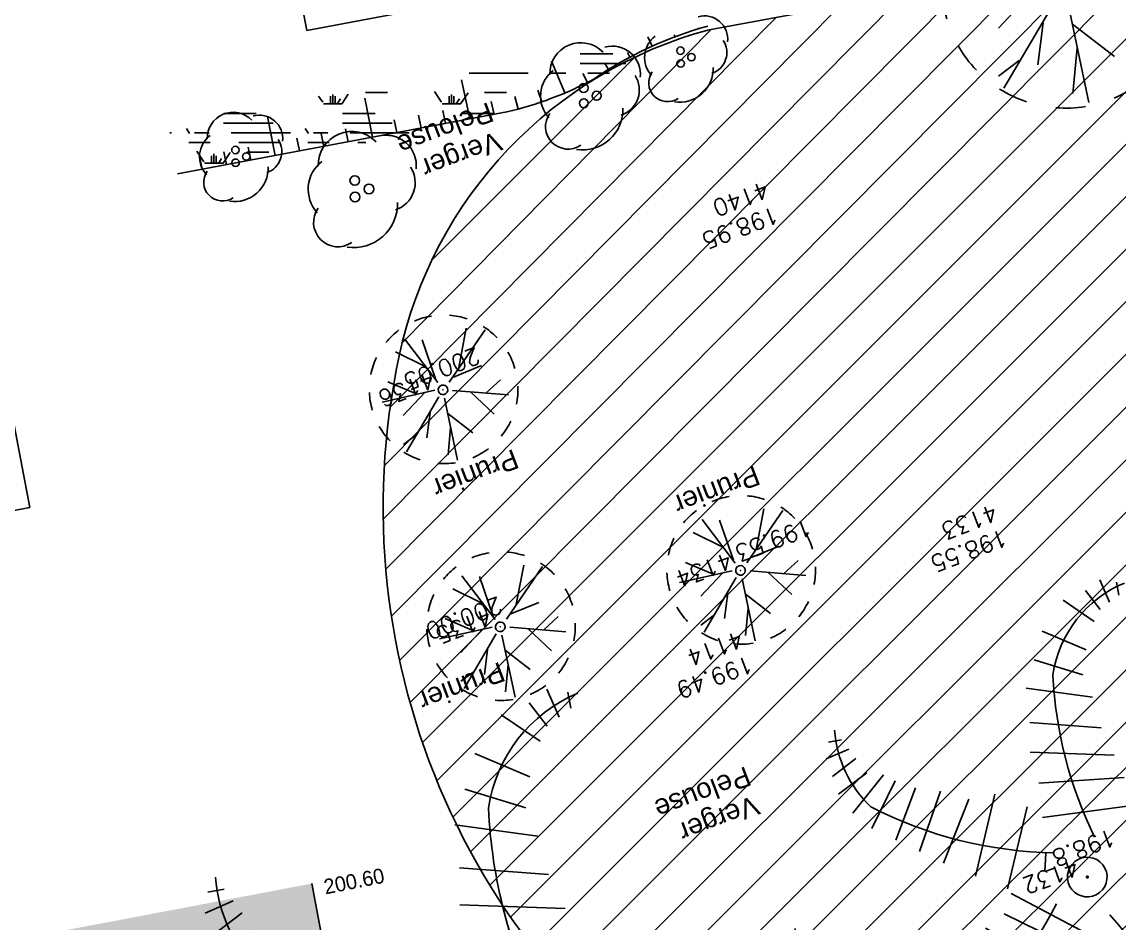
# Model space of a CAD drawing. Header units: centimetres. Extents: x 212517 to 243222, y -357108 to -330212.
# Drawn here: x 229469 to 231684, y -352685 to -350866 of the extents above; entities that cross this region are included whole.
import ezdxf
from ezdxf.enums import TextEntityAlignment as Align
from ezdxf.lldxf.tags import DXFTag

# ---------------------------------------------------------------- set-up
doc = ezdxf.new("R2010")
doc.units = ezdxf.units.CM
doc.layers.get('0').update_dxf_attribs({"color": 252})
for name, color, linetype in [('3-BAT C-Toiture', 252, 'Continuous'), ('Fond topo - ESPACE_BOISE', 252, 'Continuous'), ('Fond topo - VEG', 252, 'Continuous'), ('Fond topo - VEG_TXT', 252, 'Continuous'), ('Fond topo - VEG_TXT_ESSENCE', 252, 'Continuous'), ('Fond topo - Z_500', 252, 'Continuous'), ('prlm-VRD', 2, 'Continuous'), ('SA - arbuste', 252, 'Continuous'), ('SA - bât C', 252, 'Continuous'), ('SA - couvre sol', 252, 'Continuous'), ('SA - EBC', 252, 'Continuous'), ('SA - Talus', 252, 'Continuous')]:
    doc.layers.add(name, color=color, linetype=linetype)
for name, color, linetype, plot in [('Fond topo - N', 252, 'Continuous', False), ('Fond topo - NCACHE', 252, 'Continuous', False), ('Fond topo - ZCACHE', 252, 'Continuous', False)]:
    doc.layers.add(name, color=color, linetype=linetype, plot=plot)
doc.layers.add('Fond topo - P', color=252, linetype='Continuous', lineweight=50)
doc.styles.add('2000_ARIAL', font='arial.ttf', dxfattribs={"height": 0.400000006})
doc.styles.add('Arial', font='arial.ttf')
doc.styles.add('SIMPLEX', font='simplex_.ttf', dxfattribs={"height": 1.25})
tags = doc.linetypes.add('CACHE2', pattern=[4.762499928474426, 3.174999952316284, -1.587499976158142]).pattern_tags.tags
tags[6:7] = [DXFTag(74, 4), DXFTag(75, 0), DXFTag(340, '0'), DXFTag(46, 0.0), DXFTag(50, 0.0), DXFTag(44, 0.0), DXFTag(45, 0.0)]
tags[4:5] = [DXFTag(74, 4), DXFTag(75, 0), DXFTag(340, '0'), DXFTag(46, 0.0), DXFTag(50, 0.0), DXFTag(44, 0.0), DXFTag(45, 0.0)]
tags = doc.linetypes.add('L1', pattern=[1.0000000298023224, 0.6000000238418579, -0.4000000059604645]).pattern_tags.tags
tags[6:7] = [DXFTag(74, 4), DXFTag(75, 0), DXFTag(340, '0'), DXFTag(46, 0.0), DXFTag(50, 0.0), DXFTag(44, 0.0), DXFTag(45, 0.0)]
tags[4:5] = [DXFTag(74, 4), DXFTag(75, 0), DXFTag(340, '0'), DXFTag(46, 0.0), DXFTag(50, 0.0), DXFTag(44, 0.0), DXFTag(45, 0.0)]
pattern_1 = [(349.2763985886067, (-277130161.1279894, -473864756.7787022), (22.32856350872324, 117.9043497231417), [37.5000005625, -202.5000030375]), (79.27639858860677, (-277130147.3110734, -473864759.3953308), (-235.8086994462835, 44.65712701744649), [15.000000225, -105.000001575]), (79.27639858860677, (-277130138.0997961, -473864761.1397498), (-235.8086994462835, 44.65712701744649), [15.000000225, -105.000001575]), (79.27639858860677, (-277130142.7054347, -473864760.2675403), (-235.8086994462835, 44.65712701744649), [18.75000028125, -101.25000151875]), (112.9664661186067, (-277130151.916716, -473864758.5231205), (-191.1515722884832, 280.4658259369293), [12.00000018, -420.7461593111922]), (45.58633105860677, (-277130133.4941673, -473864762.0119574), (22.32856353476547, 117.9043498154048), [12.00000018, -420.7461593111923]), (45.58633105860677, (-277130124.2828801, -473864763.7563783), (22.32856353476547, 117.9043498154048), [26.00000039, -406.6661590999923]), (112.9664661186067, (-277130161.1279894, -473864756.7787022), (-191.1515722884832, 280.4658259369293), [26.00000039, -406.6661590999922]), (349.2763985886067, (-277130073.3609553, -473864750.4999832), (22.32856350872324, 117.9043497231417), [44.42455106636825, -195.5754525336318]), (349.2763985886067, (-277130085.1249766, -473864728.4255323), (22.32856350872324, 117.9043497231417), [82.81008944215131, -56.09585564143782, 43.07431864611476, -58.01973967029608]), (349.2763985886067, (-277130096.7337571, -473864706.3804808), (22.32856350872324, 117.9043497231417), [119.4799495921992, -46.28746189431191, 29.47870124218051, -44.75389087130835]), (349.2763985886067, (-277130108.4191755, -473864684.3209158), (22.32856350872324, 117.9043497231417), [100.4611429069171, -139.5388606930829]), (349.2763985886067, (-277130104.5097786, -473864665.2146754), (22.32856350872324, 117.9043497231417), [65.56973938354608, -174.4302642164539])]

# ---------------------------------------------------------------- blocks, each defined once
blk = doc.blocks.new('Groupe-72-1')
at = {"linetype": 'Continuous', "flags": 128}
blk.add_lwpolyline([(15764.77396290667, -47290.74407677157), (15803.80395321932, -47496.83922278757), (15469.74146554061, -47560.10347674971), (15430.71147522796, -47354.0083307337)], close=True, dxfattribs=at)
blk = doc.blocks.new('MENSURA_TALSYM_7')
at = {"layer": 'SA - Talus'}
for p, q in [((1841198.378746938, 5171544.36593086), (1841198.372724043, 5171544.385967402)), ((1841197.442863146, 5171544.015693431), (1841197.358586635, 5171544.202307557)), ((1841197.905015815, 5171544.206281768), (1841197.891163058, 5171544.243298298)), ((1841196.994307066, 5171543.794998054), (1841196.944529085, 5171543.888258274)), ((1841195.682918208, 5171543.071897997), (1841195.410682279, 5171543.711316405)), ((1841196.561306368, 5171543.545159302), (1841196.479519706, 5171543.676666943)), ((1841196.135733057, 5171543.283692043), (1841196.044982421, 5171543.461252526)), ((1841193.758760255, 5171542.546982315), (1841193.596146281, 5171543.335577988)), ((1841191.793295064, 5171542.176919368), (1841191.64143278, 5171542.965828054)), ((1841194.738471573, 5171542.745724065), (1841194.670209351, 5171542.999709536)), ((1841195.216403254, 5171542.892282288), (1841195.13467763, 5171543.128921346)), ((1841193.267393957, 5171542.454466579), (1841193.214619808, 5171542.714729249)), ((1841194.250126552, 5171542.639498052), (1841194.195574481, 5171542.899708338)), ((1841189.827829874, 5171541.806856423), (1841189.679490882, 5171542.594709215)), ((1841192.284661362, 5171542.269435106), (1841192.233661223, 5171542.529749419)), ((1841192.776027659, 5171542.361950843), (1841192.724140995, 5171542.622239425)), ((1841190.810562469, 5171541.991887895), (1841190.761558913, 5171542.252153845)), ((1841191.301928766, 5171542.084403632), (1841191.252698875, 5171542.344768876)), ((1841190.319196171, 5171541.899372159), (1841190.270218459, 5171542.159500844)), ((1841188.845097278, 5171541.621824948), (1841188.796197099, 5171541.881541843)), ((1841189.336463576, 5171541.714340686), (1841189.287537553, 5171541.974194843)), ((1841188.353730981, 5171541.529309212), (1841188.304856647, 5171541.788888843))]:
    blk.add_line(p, q, dxfattribs=at)
blk = doc.blocks.new('PTOPO')
at = {"layer": 'Fond topo - NCACHE', "style": 'SIMPLEX'}
blk.add_attdef('MAT', text='', height=0.34, dxfattribs=at).set_placement((0.09999999986030161, -0.09999999962747097), align=Align.TOP_LEFT)
at = {"layer": 'Fond topo - ZCACHE', "style": 'SIMPLEX'}
blk.add_attdef('ALT', (0.09999999986030161, 0.09999999962747097), '', height=0.34, dxfattribs=at)
blk = doc.blocks.new('VEG14')
at = {"ltscale": 2, "flags": 128}
for points in [[(0.5, 0, -1), (-0.5, 0, -1)], [(0.016, 0, -1), (-0.016, 0, -1)]]:
    blk.add_lwpolyline(points, format="xyb", close=True, dxfattribs=at)
blk = doc.blocks.new('VEG12')
at = {"ltscale": 2}
for p, q in [((0.01815258799999997, 0.057406781), (0.100441039, 0.47293725)), ((0.05749608, 0.253444298), (0.145517598, 0.414706841)), ((0.037902722, 0.15845596), (-0.06593155700000003, 0.344147082)), ((-0.158788295, 0.086017079), (-0.245985314, 0.284587218)), ((0.04981112299999996, 0.033821695), (0.391570728, 0.285894318)), ((0.143890955, 0.107467204), (0.230033352, 0.253971609)), ((0.2917471699999999, 0.208620217), (0.392372872, 0.233301274)), ((-0.05229389700000003, 0.02983962500000001), (-0.383643778, 0.204631851)), ((-0.25001839, 0.135126714), (-0.3755999820000001, 0.091127132)), ((0.122915307, -0.02992704099999999), (0.317230371, 0.05540147100000001)), ((-0.05265807700000003, -0.029192154), (-0.412380265, -0.256628677)), ((0.057557527, -0.01766878999999999), (0.411943876, -0.08413611500000001)), ((-0.09359106700000003, -0.049762263), (-0.2956446150000001, -0.04653133200000001)), ((0.02259491799999996, -0.07955337300000001), (0.001649748999999978, -0.36183712)), ((0.01825986499999999, -0.057372749), (0.107637982, -0.4128258760000001)), ((0.184132294, -0.04763066399999999), (0.323120213, -0.192805613)), ((-0.151821475, -0.09483882200000002), (-0.2999525240000001, -0.315936062)), ((0.05371548199999998, -0.188497704), (0.197263789, -0.356749422))]:
    blk.add_line(p, q, dxfattribs=at)
for start, end in [(90, 103.8461539085843), (62.30769199853572, 76.15384597947835), (117.6923078993823, 131.5384619204946), (34.61538499867542, 48.46153799321151), (145.3846149358338, 159.2307690506909), (6.923076979206323, 20.76923090842763), (173.0769230068974, 186.9230769931026), (339.2307689837768, 353.0769230207937), (200.7692310571047, 214.6153850641662), (311.5384620067885, 325.3846150013246), (228.4615380795054, 242.3076921006177), (283.8461540205217, 297.6923080014643), (256.1538460914157, 270)]:
    blk.add_arc((0, 0), 0.496982058, start, end, dxfattribs=at)
blk = doc.blocks.new('RESINEUX')
at = {"ltscale": 2}
for p, q in [((-0.074169265, 0.428845282), (-0.014171327, 0.418845625)), ((-0.094168577, 0.388846656), (-0.024170983, 0.388846656)), ((-0.104168234, 0.338848375), (-0.014171327, 0.348848031)), ((-0.11416789, 0.298849749), (-0.014171327, 0.318849062)), ((-0.11416789, 0.258851124), (-0.004171670000000001, 0.288850093)), ((-0.104168234, 0.218852498), (0.015827643, 0.258851124)), ((0.285818364, 0.238851811), (0.325816989, 0.15885456)), ((0.325816989, 0.248851468), (0.345816302, 0.168854217)), ((0.365815615, 0.248851468), (0.365815615, 0.188853529)), ((0.395814584, 0.238851811), (0.395814584, 0.188853529)), ((0.425813553, 0.228852155), (0.415813896, 0.188853529)), ((-0.094168577, 0.178853873), (0.015827643, 0.218852499)), ((0.245819739, 0.218852498), (0.29581802, 0.138855248)), ((0.445812866, 0.208852842), (0.435813209, 0.188853529)), ((0.205821113, 0.198853186), (0.265819051, 0.108856279)), ((-0.094168577, 0.128855591), (0.035826955, 0.18885353)), ((0.165822488, 0.178853873), (0.225820426, 0.07885731)), ((-0.08416892100000001, 0.08885696600000001), (0.035826955, 0.148854904)), ((0.115824206, 0.148854904), (0.205821113, 0.038858684)), ((-0.074169264, 0.058857997), (0.05582626800000001, 0.118855935)), ((0.06582592400000001, 0.118855935), (0.155822831, 0.008859715)), ((-0.444156549, 0.058857997), (-0.394158268, 0.108856279)), ((-0.41415758, 0.018859372), (-0.374158955, 0.08885696600000001)), ((-0.374158955, -0.011139597), (-0.33416033, 0.08885696600000001)), ((-0.33416033, -0.03113891), (-0.294161704, 0.08885696600000001)), ((-0.294161704, -0.051138223), (-0.264162735, 0.08885696600000001)), ((-0.254163079, -0.06113787900000001), (-0.234163766, 0.08885696600000001)), ((-0.204164797, -0.071137536), (-0.204164797, 0.08885696600000001)), ((-0.164166172, -0.08113719200000001), (-0.164166172, 0.08885696600000001)), ((-0.124167546, -0.091136848), (-0.11416789, 0.098856622)), ((0.045826612, -0.14113513), (0.125823863, -0.001139941)), ((0.09582489300000001, -0.151134786), (0.175822144, -0.03113891)), ((0.135823519, -0.161134443), (0.225820426, -0.051138223)), ((-0.104168234, -0.06113787900000001), (0.025827299, -0.14113513)), ((0.185821801, -0.171134099), (0.265819051, -0.08113719200000001)), ((-0.11416789, -0.101136505), (-0.004171670000000001, -0.171134099)), ((0.235820082, -0.191133412), (0.315817333, -0.111136161)), ((-0.124167546, -0.151134786), (-0.014171327, -0.211132724)), ((0.275818708, -0.201133068), (0.345816302, -0.151134786)), ((-0.134167203, -0.191133412), (-0.014171327, -0.261131006)), ((0.305817677, -0.231132037), (0.375815271, -0.191133412)), ((-0.134167203, -0.231132037), (-0.034170639, -0.301129632)), ((0.335816646, -0.271130662), (0.395814584, -0.25113135)), ((-0.144166859, -0.271130662), (-0.054169952, -0.341128257)), ((0.385814927, -0.291129975), (0.345816302, -0.291129975)), ((-0.154166515, -0.311129288), (-0.074169264, -0.3911265390000001)), ((0.345816302, -0.311129288), (0.385814927, -0.321128944)), ((0.365815615, -0.341128257), (0.345816302, -0.331128601)), ((-0.174165828, -0.341128257), (-0.124167546, -0.411125851)), ((-0.204164797, -0.36112757), (-0.174165828, -0.431125164)), ((-0.234163766, -0.381126882), (-0.22416411, -0.431125164)), ((-0.264162735, -0.3911265390000001), (-0.264162735, -0.431125164))]:
    blk.add_line(p, q, dxfattribs=at)
for centre, major_axis, ratio, start_param, end_param in [((0.125824658, 0.32584846), (-0.141416496, 0.141416496), 0.9999999999990478, 6.0187679254481, 7.001196311805126), ((0.626553274, 0.375004286), (0.495806787, 0.495806787), 0.9999999999992479, 2.407115294926716, 2.808261770600389), ((0.346817063, 0.020858942), (0.141416496, 0.141416496), 0.9999999999984862, 0.2082352305735228, 0.9403659464662355), ((0.6156107310000001, -0.413017298), (-0.494244527, 0.494244527), 0.9999999999994863, 5.940864207087385, 6.402329262634387), ((-0.271161699, 0.231851691), (-0.148487321, 0.148487321), 0.999999999999426, 1.039500649605982, 1.948537937165391), ((-0.132308309, 0.771717634), (0.5413446150000001, 0.5413446150000001), 0.999999999999071, 3.63264165587472, 4.003214602841574), ((0, 0), (-0.001131371, 0.001131371), 0.99999999997417, 3.926990817000156, 7.06858347058995), ((0, 0), (-0.001131371, 0.001131371), 0.99999999997417, 0.7853981634103633, 3.926990817000156), ((-0.091248273, -0.737988308), (0.495574425, 0.495574425), 0.9999999999996342, 0.1822567691657557, 0.5883250715815413), ((-0.744748968, -0.046828497), (-0.4953887950000001, 0.4953887950000001), 0.9999999999996526, 3.509030027783859, 3.906773112117224), ((0.162823386, -0.300130027), (-0.141416496, 0.141416496), 0.9999999999997603, 3.670881203304562, 4.697745667496582), ((-0.265161906, -0.212133051), (-0.141416496, 0.141416496), 0.9999999999999891, 2.259520706035595, 3.289317319450373)]:
    blk.add_ellipse(centre, major_axis=major_axis, ratio=ratio, start_param=start_param, end_param=end_param, dxfattribs=at)
blk = doc.blocks.new('A$C1F970F0F')
at = {"layer": 'SA - couvre sol'}
h = blk.add_hatch(dxfattribs=at)
h.set_pattern_fill('PELOUSE6', color=256, scale=20.0000003, angle=-10.72360141139323, style=0, pattern_type=2)
h.set_pattern_definition(pattern_1)
edge = h.paths.add_edge_path()
edge.add_line((-1436.436374638143, -152.4417941906166), (-1436.428442326689, -86.1632271734652))
edge.add_line((-1436.42844232669, -86.1632271734652), (-1916.485773051513, -86.24061968725961))
edge.add_arc((-1932.866595032755, 136.795712090556), 223.6370645078426, 180.7878452576029, 274.20052574188594, ccw=False)
edge.add_line((-2156.482517680704, 133.7206889388272), (-2362.355349701576, 66.64445949375352))
edge.add_line((-2362.355349701576, 66.64445949375352), (-2349.271153305335, -1324.947472110108))
edge.add_line((-2349.271153305336, -1324.947472110108), (-2354.380672043289, -2128.62168543707))
edge.add_line((-2354.380672043289, -2128.62168543707), (-2353.485062038216, -2433.083717565489))
edge.add_line((-2353.485062038216, -2433.083717565489), (-2339.201980545698, -2630.06166699402))
edge.add_line((-2339.201980545698, -2630.06166699402), (-2041.839570230338, -3142.766350140962))
edge.add_line((-2041.839570230338, -3142.766350140962), (-2075.612496095913, -3643.213903501302))
edge.add_line((-2075.612496095913, -3643.213903501302), (-1546.020657386706, -3654.648744429584))
edge.add_line((-1546.020657386706, -3654.648744429584), (-979.1873878731271, -3664.755483349756))
edge.add_line((-979.1873878731271, -3664.755483349757), (-84.42998084004125, -3685.046773148744))
edge.add_line((-84.42998084004125, -3685.046773148744), (682.4529685832379, -3679.181903590445))
edge.add_line((682.4529685832379, -3679.181903590445), (791.9504749759282, -3679.181916322464))
edge.add_line((791.950474975928, -3679.181916322464), (791.9505814285395, -2763.73740140675))
edge.add_line((791.9505814285394, -2763.737401406749), (64.04726941291017, -2763.737316701473))
edge.add_line((64.04726941291017, -2763.737316701473), (63.95559276011527, -3125.546422612931))
edge.add_line((63.95559276011534, -3125.546422612931), (-571.0495579194114, -3125.546177910269))
edge.add_line((-571.0495579194115, -3125.546177910269), (-571.049393990074, -2552.441832430416))
edge.add_line((-571.049393990074, -2552.441832430416), (-751.0493939751154, -2552.441811556947))
edge.add_line((-751.0493939751154, -2552.441811556947), (-751.062315677529, -3052.459439947377))
edge.add_line((-751.062315677529, -3052.459439947377), (-1436.052058012675, -3052.449165683654))
edge.add_line((-1436.052058012675, -3052.449165683654), (-1936.049464888544, -2552.441673598721))
edge.add_line((-1936.049464888543, -2552.441673598721), (-1936.13813454332, -2002.433597755778))
edge.add_line((-1936.13813454332, -2002.433597755778), (-1936.31843997824, -884.0174126415334))
edge.add_line((-1936.31843997824, -884.0174126415334), (-1936.436368014047, -152.5224017608319))
edge.add_line((-1936.436368014047, -152.5224017608321), (-1436.436374638143, -152.4417941906166))
edge = h.paths.add_edge_path(flags=16)
edge.add_line((-2084.078473349013, -714.9903560899397), (-2083.952648206798, -530.4618468112326))
h = blk.add_hatch(dxfattribs=at)
h.set_pattern_fill('PELOUSE6', color=256, scale=20.0000003, angle=-10.72360141139323, style=0, pattern_type=2)
h.set_pattern_definition(pattern_1)
edge = h.paths.add_edge_path()
edge.add_line((791.9507627983045, -1205.507075425443), (1900.054332706246, -1205.507204414289))
edge.add_line((1900.054332706245, -1205.507204414289), (1900.708697991695, -1219.149067345796))
edge.add_line((1900.708697991695, -1219.149067345796), (1900.317429613576, -1219.179922581705))
edge.add_arc((1959.190648024602, -1965.735603404556), 748.87344752965, 94.50900118843302, 113.8499518219038)
edge.add_arc((1438.382639983987, -592.3375994820651), 722.1644510866784, 272.4468123683873, 287.57050515488925, ccw=False)
edge.add_arc((1468.887634603185, -1306.223534471003), 7.627060269302691, 269.93935479502755, 272.4468277671434, ccw=False)
edge.add_line((1468.879561677903, -1313.850590467736), (791.9426795871188, -1313.134212515868))
edge.add_line((791.9426795871188, -1313.134212515868), (791.9507627983045, -1205.507075425443))
at = {"layer": 'SA - EBC'}
h = blk.add_hatch(dxfattribs=at)
h.set_pattern_fill('_USER', color=256, scale=74.99999999999999, angle=-325.7236014113932, style=0, pattern_type=0)
h.set_pattern_definition([(34.27639858860678, (-277130161.1279894, -473864756.7787022), (-42.238928459823, 61.97477650275113), [])])
edge = h.paths.add_edge_path()
edge.add_line((5801.470568619522, -3162.013069131843), (4083.559282644929, -3271.123614088357))
edge.add_line((4083.559282644929, -3271.123614088356), (4014.481307725509, -3717.332461968055))
edge.add_line((4014.48130772551, -3717.332461968055), (3135.517961824245, -3810.19300101904))
edge.add_line((3135.517961824245, -3810.19300101904), (2274.245008604417, -3693.648081323564))
edge.add_line((2274.245008604417, -3693.648081323564), (1554.636776175834, -3420.099318784944))
edge.add_arc((2508.775769578408, -2315.674454232369), 1459.498372788833, 157.1868533427094, 229.1754823893534, ccw=False)
edge.add_arc((1966.013830892235, -2087.371785851423), 870.6752834691503, 94.3015183869224, 157.1868533106914, ccw=False)
edge.add_line((1900.708697991695, -1219.149067345796), (2859.239020416566, -1223.495634912559))
edge.add_arc((3100.860739749298, 1265.329539486049), 2500.526305395239, 264.4549516394795, 302.9422754293212)
edge.add_arc((4209.331858878893, -445.3369775435177), 462.1229708170858, 302.9422754305585, 376.8336969250394)
edge.add_arc((2214.122706379954, -1049.006753214115), 2546.655714682971, 16.8336969158998, 38.14703645440247)
edge.add_arc((3041.32627014761, -399.2990096244524), 1494.806919462396, 38.14703657403813, 72.97328584086019)
edge.add_line((3479.031970107599, 1029.988031775616), (2182.437305702805, 1414.38613606858))
edge.add_line((2182.437305702805, 1414.38613606858), (1056.590900019184, 1822.819186472099))
edge.add_arc((1766.412018482452, 3779.442320525911), 2081.398594438606, 212.7495497786225, 250.0603089288685, ccw=False)
edge.add_line((15.86575126143373, 2653.472571668582), (-104.0907319930869, 3091.26353710603))
edge.add_line((-104.0907319930869, 3091.26353710603), (-169.6986146466322, 3639.54836895815))
edge.add_line((-169.6986146466322, 3639.548368958149), (-35.58090533515337, 6158.014854826562))
edge.add_arc((-194.3533792400212, 7143.826589584332), 998.5156357593988, 279.1493507374978, 373.962283499627)
edge.add_arc((2392.201579171132, 7786.918955579627), 1666.786287877102, 172.6269749467245, 193.9622835974407, ccw=False)
edge.add_arc((-45.50651600643437, 8102.354993671941), 791.2455775503726, -7.373025019439765, 16.43829965925021)
edge.add_line((713.3969204091394, 8326.263765657093), (486.7428317772967, 9142.81155059313))
edge.add_line((486.7428317772967, 9142.811550593131), (1338.845530021721, 9564.23852196786))
edge.add_line((1338.845530021721, 9564.23852196786), (1632.623584095551, 8945.24637913095))
edge.add_line((1632.623584095551, 8945.246379130947), (1394.029444699765, 8829.874494032001))
edge.add_line((1394.029444699765, 8829.874494032001), (1731.997733793977, 8131.230781666551))
edge.add_arc((1233.216649704336, 7889.945865525577), 554.0766919865823, -19.640967550384175, 25.815335324856676, ccw=False)
edge.add_line((1755.055695752756, 7703.706797235046), (1558.214479468655, 6807.520788570679))
edge.add_line((1558.214479468655, 6807.52078857068), (1570.021725572625, 6609.158708993335))
edge.add_line((1570.021725572625, 6609.158708993335), (1852.913141606868, 5734.125706863067))
edge.add_line((1852.913141606869, 5734.125706863067), (2726.748207475315, 4020.986816292172))
edge.add_line((2726.748207475315, 4020.986816292172), (3802.352916265851, 4004.947770972833))
edge.add_arc((8355.58168857983, 5950.706307988518), 4951.552134169374, 203.138762427905, 230.8301436200186)
edge.add_arc((13583.66465597079, 12367.85935474512), 13228.79229856088, 230.8301435441083, 233.1638398044412)
edge.add_line((5652.622255943647, 1780.153648245416), (4998.697813068342, 1820.441475819727))
edge.add_line((4998.697813068342, 1820.441475819727), (4863.841220233488, 767.0816613875431))
edge.add_line((4863.841220233488, 767.0816613875434), (5595.355488733695, 631.185878681516))
edge.add_line((5595.355488733695, 631.1858786815158), (5852.747939948536, -2020.707044821664))
edge.add_line((5852.747939948536, -2020.707044821665), (5881.394298709887, -2966.563612924887))
edge.add_line((5881.394298709887, -2966.563612924887), (5801.470568619523, -3162.013069131842))
at = {"layer": 'Fond topo - ESPACE_BOISE', "linetype": 'L1', "ltscale": 2, "flags": 128}
blk.add_lwpolyline([(5801.470568619522, -3162.013069131843), (4083.559282644929, -3271.123614088356), (4014.48130772551, -3717.332461968055), (3135.517961824245, -3810.19300101904), (2274.245008604417, -3693.648081323564), (1554.636776175834, -3420.099318784944, -0.3248648439675891), (1163.447808694293, -1749.787382690587, -0.2814891279475962), (1900.708697991695, -1219.149067345796), (2859.239020416566, -1223.495634912559, 0.1695292870025676), (4460.631470672048, -833.159289007697, 0.3340686001642133), (4651.652558133293, -311.5085830883972, 0.09326601102169153), (4216.884593398947, 524.0158635944096, 0.153138720952933), (3479.031970107599, 1029.988031775616), (2182.437305702805, 1414.38613606858), (1056.590900019184, 1822.819186472099, -0.1642525569996709), (15.86575126143373, 2653.472571668582), (-104.0907319930869, 3091.26353710603), (-169.6986146466322, 3639.548368958149), (-35.58090533515337, 6158.014854826562, 0.4390366150430304), (774.660880078399, 7384.751557306568, -0.09336270405047195), (739.1967976091219, 8000.81547627212, 0.104271961321091), (713.3969204091394, 8326.263765657093), (486.7428317772967, 9142.811550593131), (1338.845530021721, 9564.23852196786), (1632.623584095551, 8945.246379130947), (1394.029444699765, 8829.874494032001), (1731.997733793977, 8131.23078166655, -0.2009829630843761), (1755.055695752756, 7703.706797235046), (1558.214479468655, 6807.52078857068), (1570.021725572625, 6609.158708993335), (1852.913141606869, 5734.125706863067), (2726.748207475315, 4020.986816292172), (3802.352916265851, 4004.947770972833, 0.121417881002313), (5228.074839294609, 2111.882341611708, 0.01018302282179253), (5652.622255943647, 1780.153648245416), (4998.697813068342, 1820.441475819727), (4863.841220233488, 767.0816613875434), (5595.355488733695, 631.1858786815158), (5852.747939948536, -2020.707044821665), (5881.394298709887, -2966.563612924887)], format="xyb", close=True, dxfattribs=at)
at = {"layer": 'SA - arbuste'}
for centre in [(1836.028339249394, -1249.993002891529), (1855.321316223834, -1266.967494748494), (915.7405403009873, -1279.764379494104), (1831.685079334124, -1275.352772692031), (911.3972803628408, -1305.124149290273), (935.033517258098, -1296.738871442575)]:
    blk.add_circle(centre, 7.5, dxfattribs=at)
at = {"layer": 'SA - arbuste', "ltscale": 1.200000047683716}
for centre in [(1629.851548742365, -1287.534194503203), (1653.003121055405, -1307.903584853604), (1624.639636816589, -1317.965918258607)]:
    blk.add_circle(centre, 9, dxfattribs=at)
at = {"layer": 'SA - arbuste', "ltscale": 1.299999952316284}
for centre in [(1141.180124156063, -1385.149220734989), (1135.533886276678, -1418.116921382836), (1166.260994218814, -1407.216060157761)]:
    blk.add_circle(centre, 9.749999999999998, dxfattribs=at)
at = {"layer": 'SA - arbuste', "ltscale": 0.800000011920929}
for centre, radius, start, end in [((1629.683702468127, -1258.14090500664), 62.512032, 32.9049446683259, 171.1222224813845), ((1887.896004095547, -1236.213144298255), 47.1596, 342.9842592756738, 94.63470461757107), ((915.6006684107557, -1255.269971470657), 52.09335999999999, 32.9049446683259, 171.1222226947237), ((1692.092746536953, -1270.998364301081), 56.59152, 342.9842593284572, 94.63470456241697), ((1815.392176330356, -1259.806446438427), 53.97568, 116.3248627154267, 211.8320556568809), ((967.6082051069343, -1265.984520988002), 47.1596, 342.9842594908044, 94.63470461757107), ((895.1043773417434, -1289.577823128175), 53.97568, 116.3248627154267, 211.8320555073776), ((1605.088153209574, -1299.310326867555), 64.770816, 116.3248625443805, 211.8320554398716), ((1883.729523727982, -1262.466931696017), 44.59584, 277.883133562608, 22.28760127864609), ((963.4417247795751, -1292.238308298591), 44.59584, 277.8831336434853, 22.28760147896251), ((1687.092970108491, -1302.502909161827), 53.515008, 277.8831336295787, 22.28760173052062), ((1798.288068772378, -1309.039414999688), 37.90984, 133.2696686351559, 293.7521367712873), ((1140.998290721707, -1353.306490270938), 67.72136799999998, 32.90494453679299, 171.1222224813845), ((1208.608088450862, -1367.235404591184), 61.30748, 342.9842595967367, 94.63470461757107), ((1827.327076413894, -1284.802922197627), 68.40896, 251.0377365927819, 350.7437823991756), ((878.0002698010942, -1338.81079159793), 37.90984, 133.2696686351559, 293.7521365895177), ((907.0392774426107, -1314.574298795869), 68.40896, 251.0377365793105, 350.7437825594993), ((1584.563224159547, -1358.389889087897), 45.49180799999999, 133.2696687023551, 293.7521366013054), ((1114.353112342389, -1397.906697370809), 70.16838399999999, 116.3248625351638, 211.8320554398716), ((1619.410033328257, -1329.306097706256), 82.09075199999998, 251.0377365388965, 350.7437825057393), ((1203.19166397185, -1401.365328227009), 57.97459199999999, 277.8831336682042, 22.28760172363472), ((1092.117772537674, -1461.909556466445), 49.28279199999999, 133.269668435687, 293.7521368156883), ((1129.868482467208, -1430.402115747095), 88.931648, 251.0377366265051, 350.7437826127198)]:
    blk.add_arc(centre, radius, start, end, dxfattribs=at)
at = {"layer": 'SA - Talus', "elevation": 9.999999999999998e-08, "flags": 128}
blk.add_lwpolyline([(791.9507511205945, -1305.507075401728), (1468.887633194049, -1306.223453445103, 0.06593925740225026), (1653.689743386479, -1273.664553503417, -0.08445175777296283), (1899.71781644079, -1211.576387384144)], format="xyb", dxfattribs=at)
at = {"layer": 'SA - Talus', "linetype": 'CACHE2', "ltscale": 0.300000011920929, "elevation": 9.999999999999998e-08, "flags": 128}
blk.add_lwpolyline([(-2047.014211077878, -3219.680687957382), (39.59626251705072, -3518.779604111703, 0.4382109937492012), (791.9505695899259, -2865.411808206237), (791.9505814285394, -2763.737401406749)], format="xyb", dxfattribs=at)
at = {"layer": 'Fond topo - P', "ltscale": 2}
ref = blk.add_blockref('PTOPO', (1972.49082954564, -1581.64286944776), dxfattribs=dict(at, xscale=99.99999999999994, yscale=99.99999999999994, zscale=99.99999999999994, rotation=190.0656205306617))
ref.add_attrib('MAT', '4140', dxfattribs={"layer": 'Fond topo - N', "color": 0, "ltscale": 2, "height": 33.99999999999999, "rotation": 190.0656204987762, "style": 'SIMPLEX'}).set_placement((1960.896987696411, -1573.544546788907), align=Align.TOP_LEFT)
ref.add_attrib('ALT', '198.95', (1964.39250680516, -1593.236711352621), dxfattribs={"layer": 'Fond topo - Z_500', "color": 0, "ltscale": 2, "height": 33.99999999999999, "rotation": 190.0656204987762, "style": 'SIMPLEX'})
ref = blk.add_blockref('PTOPO', (1237.480675660799, -1833.616133076879), dxfattribs=dict(at, xscale=99.99999999999994, yscale=99.99999999999994, zscale=99.99999999999994, rotation=190.0656205306617))
ref.add_attrib('MAT', '4136', dxfattribs={"layer": 'Fond topo - N', "color": 0, "ltscale": 2, "height": 33.99999999999999, "rotation": 190.0656204987762, "style": 'SIMPLEX'}).set_placement((1225.886833794241, -1825.517810509532), align=Align.TOP_LEFT)
ref.add_attrib('ALT', '200.05', (1319.51195763031, -1760.640457030015), dxfattribs={"layer": 'Fond topo - Z_500', "color": 0, "ltscale": 2, "height": 33.99999999999999, "rotation": 190.0656204987762, "style": 'SIMPLEX'})
ref = blk.add_blockref('PTOPO', (1759.968654296485, -2303.575238025368), dxfattribs=dict(at, xscale=99.99999999999994, yscale=99.99999999999994, zscale=99.99999999999994, rotation=190.0656205306617))
ref.add_attrib('MAT', '4134', dxfattribs={"layer": 'Fond topo - N', "color": 0, "ltscale": 2, "height": 33.99999999999999, "rotation": 190.0656204987762, "style": 'SIMPLEX'}).set_placement((1748.374812447256, -2295.476915366516), align=Align.TOP_LEFT)
ref.add_attrib('ALT', '199.53', (1912.728019253901, -2225.323523707105), dxfattribs={"layer": 'Fond topo - Z_500', "color": 0, "ltscale": 2, "height": 33.99999999999999, "rotation": 190.0656204987762, "style": 'SIMPLEX'})
ref = blk.add_blockref('PTOPO', (1262.123170585093, -2325.119801169025), dxfattribs=dict(at, xscale=99.99999999999994, yscale=99.99999999999994, zscale=99.99999999999994, rotation=190.0656205306617))
ref.add_attrib('MAT', '4135', dxfattribs={"layer": 'Fond topo - N', "color": 0, "ltscale": 2, "height": 33.99999999999999, "rotation": 190.0656204987762, "style": 'SIMPLEX'}).set_placement((1250.529328718535, -2317.021478601678), align=Align.TOP_LEFT)
ref.add_attrib('ALT', '200.00', (1269.588078003766, -2263.879063050881), dxfattribs={"layer": 'Fond topo - Z_500', "color": 0, "ltscale": 2, "height": 33.99999999999999, "rotation": 190.0656204987762, "style": 'SIMPLEX'})
ref = blk.add_blockref('PTOPO', (2304.809530493438, -2308.126706567003), dxfattribs=dict(at, xscale=99.99999999999994, yscale=99.99999999999994, zscale=99.99999999999994, rotation=190.0656205306617))
ref.add_attrib('MAT', '4133', dxfattribs={"layer": 'Fond topo - N', "color": 0, "ltscale": 2, "height": 33.99999999999999, "rotation": 190.0656204987762, "style": 'SIMPLEX'}).set_placement((2293.215688661538, -2300.028383816644), align=Align.TOP_LEFT)
ref.add_attrib('ALT', '198.55', (2296.711207770288, -2319.720548380359), dxfattribs={"layer": 'Fond topo - Z_500', "color": 0, "ltscale": 2, "height": 33.99999999999999, "rotation": 190.0656204987762, "style": 'SIMPLEX'})
ref = blk.add_blockref('PTOPO', (1752.687104777831, -2463.580443925181), dxfattribs=dict(at, xscale=99.99999999999994, yscale=99.99999999999994, zscale=99.99999999999994, rotation=190.0656205306617))
ref.add_attrib('MAT', '4114', dxfattribs={"layer": 'Fond topo - N', "color": 0, "ltscale": 2, "height": 33.99999999999999, "rotation": 190.0656204987762, "style": 'SIMPLEX'}).set_placement((1741.093262911272, -2455.482121357834), align=Align.TOP_LEFT)
ref.add_attrib('ALT', '199.49', (1744.58878205468, -2475.174285738537), dxfattribs={"layer": 'Fond topo - Z_500', "color": 0, "ltscale": 2, "height": 33.99999999999999, "rotation": 190.0656204987762, "style": 'SIMPLEX'})
ref = blk.add_blockref('PTOPO', (2332.763763341814, -3042.195902048476), dxfattribs=dict(at, xscale=99.99999999999994, yscale=99.99999999999994, zscale=99.99999999999994, rotation=190.0656205306617))
ref.add_attrib('MAT', '4132', dxfattribs={"layer": 'Fond topo - N', "color": 0, "ltscale": 2, "height": 33.99999999999999, "rotation": 190.0656204987762, "style": 'SIMPLEX'}).set_placement((2321.169921492586, -3034.097579389622), align=Align.TOP_LEFT)
ref.add_attrib('ALT', '198.87', (2398.296894948621, -2954.724457228985), dxfattribs={"layer": 'Fond topo - Z_500', "color": 0, "ltscale": 2, "height": 33.99999999999999, "rotation": 190.0656204987762, "style": 'SIMPLEX'})
at = {"layer": 'Fond topo - VEG', "ltscale": 2, "zscale": 99.99999999999997}
for name, p, xscale, yscale, rotation in [('VEG12', (2625.155626157474, -1262.895008863033), 503.1999999999997, 503.1999999999997, 192.432705982593), ('VEG12', (1238.964842234953, -1832.832239005932), 301.92, 301.92, 192.432705982593), ('VEG14', (1237.480675660799, -1833.616133076879), 19.38, 19.38, 207.8417380991697), ('VEG12', (1761.452820939957, -2302.791343588398), 301.92, 301.92, 192.432705982593), ('VEG12', (1263.881522660181, -2324.191090152148), 301.92, 301.92, 192.432705982593), ('RESINEUX', (1160.891676391272, -3197.888244134262), 1495.917170092388, 1495.917170092388, 116.6488402594871), ('VEG14', (1759.968654296485, -2303.575238025368), 19.38, 19.38, 207.8417380991697), ('VEG14', (1262.123170585093, -2325.119801169025), 19.38, 19.38, 207.8417380991697), ('RESINEUX', (2332.763763341814, -3042.195902048476), 1196.73373607391, 1196.73373607391, 116.6488402594871), ('VEG14', (2332.763763341814, -3042.195902048476), 80, 80, 207.8417380991697)]:
    blk.add_blockref(name, p, dxfattribs=dict(at, xscale=xscale, yscale=yscale, rotation=rotation))
at = {"layer": 'SA - Talus', "xscale": 99.99999999999999, "yscale": 99.99999999999999, "zscale": 99.99999999999999, "rotation": 349.2763985886067}
blk.add_blockref('MENSURA_TALSYM_7', (-277130161.1279894, -473864756.7787022), dxfattribs=at)
at = {"layer": 'Fond topo - VEG_TXT', "style": '2000_ARIAL'}
for s, p in [('Pelouse', (1436.014558715702, -1279.359267881535)), ('Verger', (1441.650330038956, -1340.125091262293)), ('Pelouse', (1697.309337817333, -2693.57365940407)), ('Verger', (1702.945109008875, -2754.339482854672))]:
    blk.add_text(s, height=39.99999999999999, rotation=190.0656205035111, dxfattribs=at).set_placement(p)
at = {"layer": 'Fond topo - VEG_TXT_ESSENCE', "style": '2000_ARIAL'}
for p in [(1355.592554071807, -1976.807676095378), (1828.117592548521, -2100.3860233568), (1248.425139913874, -2393.940967840743)]:
    blk.add_text('Prunier', height=39.99999999999999, rotation=190.0656205035111, dxfattribs=at).set_placement(p)
at = {"layer": 'SA - bât C', "style": 'Arial', "width": 0.9545000195503235}
blk.add_text('200.60', height=30.3030599, rotation=0.483628199933017, dxfattribs=at).set_placement((814.7692686261637, -2790.411768354139))

msp = doc.modelspace()

# ---------------------------------------------------------------- linework, layer by layer
at = {"layer": '3-BAT C-Toiture', "linetype": 'Continuous', "flags": 128}
msp.add_lwpolyline([(229451.5316362118, -351669.2489529941), (229485.0244603917, -351846.1054788236), (229278.6908418331, -351885.1806307094), (229245.1980176532, -351708.32410488)], close=True, dxfattribs=at)

# ---------------------------------------------------------------- block references
at = {"layer": '3-BAT C-Toiture'}
msp.add_blockref('Groupe-72-1', (214574.704544979, -303323.1569814135), dxfattribs=at)
at = {"layer": 'prlm-VRD', "rotation": 10.72360141139323}
msp.add_blockref('A$C1F970F0F', (228762.2467792132, -350037.5300254133), dxfattribs=at)

doc.saveas('drawing.dxf')
